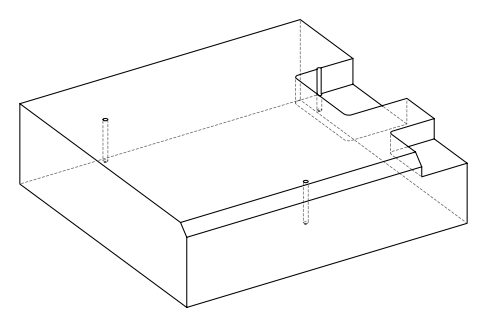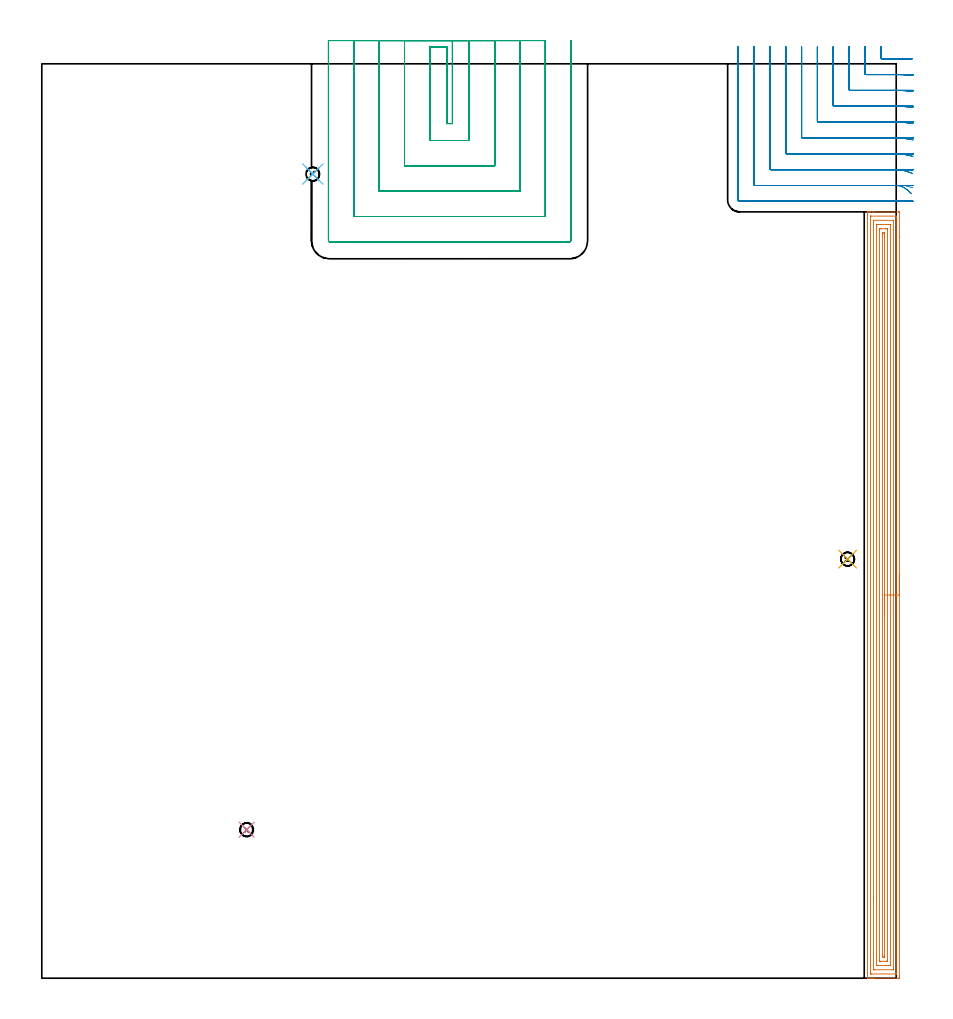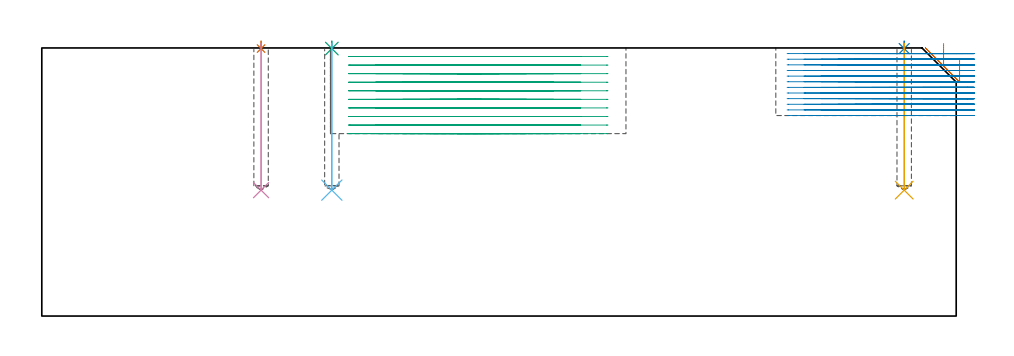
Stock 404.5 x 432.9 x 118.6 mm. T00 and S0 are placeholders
(PLAN: 9 operations, 4 tool changes, 76.4 min)
(1 SPOT_DRILL | STEP1POCKET | NXT0321_9005460120000 | 0.03 min | 3 mm3)
(2 SPOT_DRILL_1 | STEP1POCKET_1 | NXT0321_9005460120000 | 0.03 min | 1 mm3)
(3 SPOT_DRILL_2 | STEP1POCKET_2 | NXT0321_9005460120000 | 0.03 min | 1 mm3)
(4 DRILL_BLIND_HOLE_INTO_CENTER | STEP1POCKET | UGT0301_459 | 0.26 min | 1958 mm3)
(5 DRILL_BLIND_HOLE_INTO_CENTER_1 | STEP1POCKET_1 | UGT0301_459 | 0.26 min | 1959 mm3)
(6 DRILL_BLIND_HOLE_INTO_CENTER_2 | STEP1POCKET_2 | UGT0301_459 | 0.26 min | 1959 mm3)
(7 AREA_MILL | FG_CHAMFER_SURFACE | UGT0205_001 | 17.65 min | 42185 mm3)
(8 MILL_CORNER_NOTCH_RECTANGULAR | CORNER_NOTCH_RECTANGULAR | NXT0201_013 | Follow Part, ap 2.5, ae 75% | 23.97 min | 166226 mm3)
(9 MILL_SLOT | SLOT_PARTIAL_RECTANGULAR | NXT0201_012 | Follow Part, ap 4, ae 75% | 33.91 min | 455307 mm3)
(TOOL NXT0321_9005460120000 | NC Spot Drill, 142deg, 12mm, Carbide, Uncoated | D12 PA142 FL30 Z2)
(TOOL UGT0301_459 | Carbide Drill 6.4 mm | D6.4 PA118 FL63 Z2)
(TOOL UGT0205_001 | Chamfer Mill 20 x 3 x 45 deg. | D20 FL50 Z2)
(TOOL NXT0201_013 | ENDMILL 10mm | D10 FL30 Z4)
(TOOL NXT0201_012 | ENDMILL 16mm [2P460-1600-NA 1630] | D16 FL38 Z6)
(OP 1 SPOT_DRILL)
G17 G21 G94 G90
T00 M6
G54
G17 G0 G90 X97. Y70.3 S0 M3
G43 Z128.6 H0
G94 G81 G98 Z118.325 F250. R121.6
G80
M5
M2
(OP 2 SPOT_DRILL_1)
G17 G21 G94 G90
T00 M6
G54
G17 G0 G90 X381.5 Y198.4 S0 M3
G43 Z128.6 H0
G94 G81 G98 Z118.325 F250. R121.6
G80
M5
M2
(OP 3 SPOT_DRILL_2)
G17 G21 G94 G90
T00 M6
G54
G17 G0 G90 X128.3 Y380.7 S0 M3
G43 Z128.6 H0
G94 G81 G98 Z118.325 F250. R121.6
G80
M5
M2
(OP 4 DRILL_BLIND_HOLE_INTO_CENTER)
G17 G21 G94 G90
T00 M6
G54
G17 G0 G90 X97. Y70.3 S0 M3
G43 Z128.6 H0
G94 G81 G98 Z55.7 F250. R120.6
G80
M5
M2
(OP 5 DRILL_BLIND_HOLE_INTO_CENTER_1)
G17 G21 G94 G90
T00 M6
G54
G17 G0 G90 X381.5 Y198.4 S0 M3
G43 Z128.6 H0
G94 G81 G98 Z55.7 F250. R120.6
G80
M5
M2
(OP 6 DRILL_BLIND_HOLE_INTO_CENTER_2)
G17 G21 G94 G90
T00 M6
G54
G17 G0 G90 X128.3 Y380.7 S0 M3
G43 Z128.6 H0
G94 G81 G98 Z55.7 F250. R120.6
G80
M5
M2
(OP 7 AREA_MILL)
G17 G21 G94 G90
T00 M6
G54
G17 G0 G90 X406. Y191.4 S1061 M3
G43 Z128.6 H0
Z113.5
G94 G1 Y191.362 Z112.628 F250.
Y191.248 Z111.764
Y191.059 Z110.912
Y190.797 Z110.08
Y190.463 Z109.274
Y190.06 Z108.5
Y189.592 Z107.764
Y189.06 Z107.072
Y188.471 Z106.429
Y187.828 Z105.84
Y187.136 Z105.308
Y186.4 Z104.84
Y185.626 Z104.437
Y184.82 Z104.103
Y183.988 Z103.841
Y183.137 Z103.652
Y182.272 Z103.538
Y181.4 Z103.5
Y1.017
X405.999 Y0.61 Z103.501
X405.995 Y0.129 Z103.503
X405.992 Y0.009 Z103.506
X405.519 Y0. Z103.979
X394.032 Z115.462
X393.473 Z116.024
X393.149 Z116.348
X392.589 Z116.907
X392.265 Z117.23
X391.617 Z117.883
X391.253 Z118.246
X390.914 Z118.576
X390.902 Y0.008 Z118.588
X390.9 Y0.164 Z118.6
Y362.636
X390.903 Y362.792 Z118.588
X390.914 Y362.8 Z118.576
X391.253 Z118.246
X391.617 Z117.883
X392.265 Z117.23
X393.473 Z116.024
X394.032 Z115.462
X405.519 Z103.979
X405.801 Y362.797 Z103.696
X405.992 Y362.79 Z103.506
X405.999 Y362.597 Z103.499
X406. Y350.89 Z103.5
Y181.4
X404.586 Z104.914
Y2.185
X404.585 Y2.08 Z104.915
X404.582 Y2.028 Z104.918
X404.58 Y2.01 Z104.92
X404.534 Y2.007 Z104.966
X404.143 Y2.001 Z105.357
X392.656 Z116.844
X392.429 Y2.005 Z117.071
X392.322 Y2.01 Z117.178
X392.315 Y2.345 Z117.185
X392.314 Y2.396 Z117.186
Y360.615
X392.315 Y360.72 Z117.185
X392.318 Y360.772 Z117.182
X392.32 Y360.789 Z117.18
X392.366 Y360.793 Z117.134
X392.758 Y360.799 Z116.742
X404.244 Z105.256
X404.471 Y360.795 Z105.029
X404.578 Y360.79 Z104.922
X404.585 Y360.455 Z104.915
Y360.404
X404.586 Y181.4 Z104.914
X403.172 Z106.328
X403.171 Y4.767 Z106.329
X403.169 Y4.181 Z106.331
X403.167 Y4.029 Z106.333
X403.165 Y4.016 Z106.335
X403.153 Y4.01 Z106.347
X403.107 Y4.005 Z106.393
X403.047 Y4.001 Z106.453
X394.211 Y4. Z115.289
X394.032 Y4.002 Z115.468
X393.853 Y4.006 Z115.647
X393.74 Y4.01 Z115.76
X393.735 Y4.08 Z115.765
X393.732 Y4.181 Z115.768
X393.729 Y4.487 Z115.771
X393.728 Y38.413 Z115.772
X393.729 Y358.033 Z115.771
X393.731 Y358.619 Z115.769
X393.734 Y358.771 Z115.766
X393.735 Y358.784 Z115.765
X393.747 Y358.79 Z115.753
X393.793 Y358.795 Z115.707
X393.853 Y358.799 Z115.647
X402.689 Y358.8 Z106.811
X402.868 Y358.798 Z106.632
X403.047 Y358.794 Z106.453
X403.161 Y358.79 Z106.339
X403.165 Y358.72 Z106.335
X403.168 Y358.619 Z106.332
X403.171 Y358.313 Z106.329
X403.172 Y181.4 Z106.328
X401.757 Z107.743
Y6.197
X401.756 Y6.101 Z107.744
X401.753 Y6.044 Z107.747
X401.751 Y6.018 Z107.749
X401.737 Y6.01 Z107.763
X401.068 Y6. Z108.432
X395.766 Z113.734
X395.367 Y6.004 Z114.133
X395.168 Y6.009 Z114.332
X395.149 Y6.011 Z114.351
X395.147 Y6.025 Z114.353
X395.144 Y6.062 Z114.356
X395.143 Y6.114 Z114.357
Y356.603
X395.144 Y356.699 Z114.356
X395.147 Y356.756 Z114.353
X395.149 Y356.782 Z114.351
X395.163 Y356.79 Z114.337
X395.832 Y356.8 Z113.668
X401.134 Z108.366
X401.533 Y356.796 Z107.967
X401.733 Y356.791 Z107.767
X401.751 Y356.789 Z107.749
X401.753 Y356.775 Z107.747
X401.756 Y356.738 Z107.744
X401.757 Y356.686 Z107.743
Y181.4
X400.343 Z109.157
Y8.518
X400.342 Y8.391 Z109.158
X400.336 Y8.136 Z109.164
X400.33 Y8.009 Z109.17
X400.297 Y8.006 Z109.203
X400.217 Y8.003 Z109.283
X399.972 Y8. Z109.528
X399.334 Z110.166
X397.321 Z112.179
X396.683 Y8.004 Z112.817
X396.592 Y8.007 Z112.908
X396.571 Y8.009 Z112.929
X396.564 Y8.094 Z112.936
X396.56 Y8.263 Z112.94
X396.557 Y8.518 Z112.943
Y8.645
Y354.282
X396.559 Y354.409 Z112.941
X396.564 Y354.664 Z112.936
X396.57 Y354.791 Z112.93
X396.603 Y354.794 Z112.897
X396.683 Y354.797 Z112.817
X396.928 Y354.8 Z112.572
X397.566 Z111.934
X399.579 Z109.921
X400.217 Y354.796 Z109.283
X400.308 Y354.793 Z109.192
X400.329 Y354.791 Z109.171
X400.336 Y354.705 Z109.164
X400.34 Y354.536 Z109.16
X400.343 Y354.282 Z109.157
Y354.155
Y181.4
X398.929 Z110.571
X398.928 Y10.431 Z110.572
X398.927 Y10.189 Z110.573
X398.924 Y10.068 Z110.576
X398.922 Y10.016 Z110.578
X398.868 Y10.009 Z110.632
X398.45 Y10.004 Z111.05
X397.989 Y10.003 Z111.511
X397.979 Y10.01 Z111.522
X397.976 Y10.017 Z111.524
X397.973 Y10.431 Z111.527
X397.971 Y10.915 Z111.529
Y11.324
X397.972 Y352.369 Z111.528
X397.973 Y352.611 Z111.527
X397.976 Y352.732 Z111.524
X397.978 Y352.784 Z111.522
X398.032 Y352.791 Z111.468
X398.45 Y352.796 Z111.05
X398.911 Y352.797 Z110.589
X398.921 Y352.79 Z110.579
X398.924 Y352.783 Z110.576
X398.927 Y352.369 Z110.573
X398.929 Y351.886 Z110.571
Y351.476
Y181.4
Y180.528 Z110.609
Y179.664 Z110.723
Y178.812 Z110.912
Y177.98 Z111.174
Y177.174 Z111.508
Y176.4 Z111.911
Y175.664 Z112.38
Y174.972 Z112.911
Y174.329 Z113.5
Y173.74 Z114.143
Y173.209 Z114.835
Y172.74 Z115.571
Y172.337 Z116.345
Y172.003 Z117.151
Y171.741 Z117.983
Y171.552 Z118.835
Y171.438 Z119.7
Y171.4 Z120.571
G0 Z128.6
M5
M2
(OP 8 MILL_CORNER_NOTCH_RECTANGULAR)
G17 G21 G94 G90
T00 M6
G54
G17 G0 G90 X397.2 Y440.9 S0 M3
G43 Z128.6 H0
Z116.108
G94 G1 Y437.9 F250.
Y435.795 F500.
G3 X397.695 Y435.3 R0.5
G1 X404.511
G2 X408.964 Y435.153 R67.5
G1 X411.957 Y434.955 F250.
G0 Z128.6
X389.7 Y440.9
Z116.108
G1 Y437.9
Y428.295 F500.
G3 X390.195 Y427.8 R0.5
G1 X404.511
G2 X409.5 Y427.592 R60.
G1 X412.49 Y427.343 F250.
G0 Z128.6
X382.2 Y440.9
Z116.108
G1 Y437.9
Y420.795 F500.
G3 X382.695 Y420.3 R0.5
G1 X404.511
G2 X409.5 Y420.062 R52.5
G1 X412.486 Y419.777 F250.
G0 Z128.6
X374.7 Y440.9
Z116.108
G1 Y437.9
Y413.296 F500.
G3 X375.196 Y412.8 R0.5
G1 X404.511
G2 X409.5 Y412.523 R45.
G1 X412.482 Y412.19 F250.
G0 Z128.6
X367.2 Y440.9
Z116.108
G1 Y437.9
Y405.796 F500.
G3 X367.696 Y405.3 R0.5
G1 X404.511
G2 X409.5 Y404.967 R37.5
G1 X412.473 Y404.567 F250.
G0 Z128.6
X359.7 Y440.9
Z116.108
G1 Y437.9
Y398.296 F500.
G3 X360.196 Y397.8 R0.5
G1 X404.511
G2 X409.5 Y397.382 R30.
G1 X412.458 Y396.883 F250.
G0 Z128.6
X352.2 Y440.9
Z116.108
G1 Y437.9
Y390.796 F500.
G3 X352.696 Y390.3 R0.5
G1 X404.511
G2 X409.5 Y389.74 R22.5
G1 X412.425 Y389.075 F250.
G0 Z128.6
X344.7 Y440.9
Z116.108
G1 Y437.9
Y383.296 F500.
G3 X345.196 Y382.8 R0.5
G1 X404.511
G2 X409.5 Y381.946 R15.
G1 X412.329 Y380.948 F250.
G0 Z128.6
X337.2 Y440.9
Z116.108
G1 Y437.9
Y375.797 F500.
G3 X337.697 Y375.3 R0.5
G1 X404.511
G2 X409.5 Y373.4 R7.5
G1 X411.74 Y371.404 F250.
G0 Z128.6
X329.7 Y440.9
Z116.108
G1 Y437.9
Y368.5 F500.
G3 X330.4 Y367.8 R0.7
G1 X404.511
X407.511 F250.
G0 Z128.6
X397.2 Y440.9
Z113.617
G1 Y437.9
Y435.795 F500.
G3 X397.695 Y435.3 R0.5
G1 X404.511
G2 X408.964 Y435.153 R67.5
G1 X411.957 Y434.955 F250.
G0 Z128.6
X389.7 Y440.9
Z113.617
G1 Y437.9
Y428.295 F500.
G3 X390.195 Y427.8 R0.5
G1 X404.511
G2 X409.5 Y427.592 R60.
G1 X412.49 Y427.343 F250.
G0 Z128.6
X382.2 Y440.9
Z113.617
G1 Y437.9
Y420.795 F500.
G3 X382.695 Y420.3 R0.5
G1 X404.511
G2 X409.5 Y420.062 R52.5
G1 X412.486 Y419.777 F250.
G0 Z128.6
X374.7 Y440.9
Z113.617
G1 Y437.9
Y413.296 F500.
G3 X375.196 Y412.8 R0.5
G1 X404.511
G2 X409.5 Y412.523 R45.
G1 X412.482 Y412.19 F250.
G0 Z128.6
X367.2 Y440.9
Z113.617
G1 Y437.9
Y405.796 F500.
G3 X367.696 Y405.3 R0.5
G1 X404.511
G2 X409.5 Y404.967 R37.5
G1 X412.473 Y404.567 F250.
G0 Z128.6
X359.7 Y440.9
Z113.617
G1 Y437.9
Y398.296 F500.
G3 X360.196 Y397.8 R0.5
G1 X404.511
G2 X409.5 Y397.382 R30.
G1 X412.458 Y396.883 F250.
G0 Z128.6
X352.2 Y440.9
Z113.617
G1 Y437.9
Y390.796 F500.
G3 X352.696 Y390.3 R0.5
G1 X404.511
G2 X409.5 Y389.74 R22.5
G1 X412.425 Y389.075 F250.
G0 Z128.6
X344.7 Y440.9
Z113.617
G1 Y437.9
Y383.296 F500.
G3 X345.196 Y382.8 R0.5
G1 X404.511
G2 X409.5 Y381.946 R15.
G1 X412.329 Y380.948 F250.
G0 Z128.6
X337.2 Y440.9
Z113.617
G1 Y437.9
Y375.797 F500.
G3 X337.697 Y375.3 R0.5
G1 X404.511
G2 X409.5 Y373.4 R7.5
G1 X411.74 Y371.404 F250.
G0 Z128.6
X329.7 Y440.9
Z113.617
G1 Y437.9
Y368.5 F500.
G3 X330.4 Y367.8 R0.7
G1 X404.511
X407.511 F250.
G0 Z128.6
X397.2 Y440.9
Z111.125
G1 Y437.9
Y435.795 F500.
G3 X397.695 Y435.3 R0.5
G1 X407.51
G2 X408.894 Y435.286 R67.5
G1 X411.893 Y435.224 F250.
G0 Z128.6
X389.7 Y440.9
Z111.125
G1 Y437.9
Y428.295 F500.
G3 X390.195 Y427.8 R0.5
G1 X407.51
G2 X409.5 Y427.767 R60.
G1 X412.498 Y427.667 F250.
G0 Z128.6
X382.2 Y440.9
Z111.125
G1 Y437.9
Y420.795 F500.
G3 X382.695 Y420.3 R0.5
G1 X407.51
G2 X409.5 Y420.262 R52.5
G1 X412.498 Y420.149 F250.
G0 Z128.6
X374.7 Y440.9
Z111.125
G1 Y437.9
Y413.296 F500.
G3 X375.196 Y412.8 R0.5
G1 X407.51
G2 X409.5 Y412.756 R45.
G1 X412.497 Y412.623 F250.
G0 Z128.6
X367.2 Y440.9
Z111.125
G1 Y437.9
Y405.796 F500.
G3 X367.696 Y405.3 R0.5
G1 X407.51
G2 X409.5 Y405.247 R37.5
G1 X412.496 Y405.088 F250.
G0 Z128.6
X359.7 Y440.9
Z111.125
G1 Y437.9
Y398.296 F500.
G3 X360.196 Y397.8 R0.5
G1 X407.51
G2 X409.5 Y397.734 R30.
G1 X412.493 Y397.535 F250.
G0 Z128.6
X352.2 Y440.9
Z111.125
G1 Y437.9
Y390.796 F500.
G3 X352.696 Y390.3 R0.5
G1 X407.51
G2 X409.5 Y390.212 R22.5
G1 X412.488 Y389.946 F250.
G0 Z128.6
X344.7 Y440.9
Z111.125
G1 Y437.9
Y383.296 F500.
G3 X345.196 Y382.8 R0.5
G1 X407.51
G2 X409.5 Y382.667 R15.
G1 X412.473 Y382.269 F250.
G0 Z128.6
X337.2 Y440.9
Z111.125
G1 Y437.9
Y375.797 F500.
G3 X337.697 Y375.3 R0.5
G1 X407.51
G2 X409.5 Y375.031 R7.5
G1 X412.392 Y374.235 F250.
G0 Z128.6
X329.7 Y440.9
Z111.125
G1 Y437.9
Y368.5 F500.
G3 X330.4 Y367.8 R0.7
G1 X407.51
X410.51 F250.
G0 Z128.6
X397.2 Y440.9
Z108.633
G1 Y437.9
Y435.795 F500.
G3 X397.695 Y435.3 R0.5
G1 X408.886
X411.886 F250.
G0 Z128.6
X389.7 Y440.9
Z108.633
G1 Y437.9
Y428.295 F500.
G3 X390.195 Y427.8 R0.5
G1 X409.286
X409.5
X412.5 Y427.789 F250.
G0 Z128.6
X382.2 Y440.9
Z108.633
G1 Y437.9
Y420.795 F500.
G3 X382.695 Y420.3 R0.5
G1 X409.286
X409.5
X412.5 Y420.287 F250.
G0 Z128.6
X374.7 Y440.9
Z108.633
G1 Y437.9
Y413.296 F500.
G3 X375.196 Y412.8 R0.5
G1 X409.286
X409.5 Y412.799
X412.5 Y412.785 F250.
G0 Z128.6
X367.2 Y440.9
Z108.633
G1 Y437.9
Y405.796 F500.
G3 X367.696 Y405.3 R0.5
G1 X409.286
X409.5 Y405.299
X412.5 Y405.282 F250.
G0 Z128.6
X359.7 Y440.9
Z108.633
G1 Y437.9
Y398.296 F500.
G3 X360.196 Y397.8 R0.5
G1 X409.286
X409.5 Y397.799
X412.5 Y397.778 F250.
G0 Z128.6
X352.2 Y440.9
Z108.633
G1 Y437.9
Y390.796 F500.
G3 X352.696 Y390.3 R0.5
G1 X409.286
G2 X409.5 Y390.299 R22.5
G1 X412.5 Y390.27 F250.
G0 Z128.6
X344.7 Y440.9
Z108.633
G1 Y437.9
Y383.296 F500.
G3 X345.196 Y382.8 R0.5
G1 X409.286
G2 X409.5 Y382.798 R15.
G1 X412.5 Y382.756 F250.
G0 Z128.6
X337.2 Y440.9
Z108.633
G1 Y437.9
Y375.797 F500.
G3 X337.697 Y375.3 R0.5
G1 X409.286
G2 X409.5 Y375.297 R7.5
G1 X412.499 Y375.211 F250.
G0 Z128.6
X329.7 Y440.9
Z108.633
G1 Y437.9
Y368.5 F500.
G3 X330.4 Y367.8 R0.7
G1 X409.286
X412.286 F250.
G0 Z128.6
X397.2 Y440.9
Z106.142
G1 Y437.9
Y435.795 F500.
G3 X397.695 Y435.3 R0.5
G1 X408.886
X411.886 F250.
G0 Z128.6
X389.7 Y440.9
Z106.142
G1 Y437.9
Y428.295 F500.
G3 X390.195 Y427.8 R0.5
G1 X409.5
X412.5 F250.
G0 Z128.6
X382.2 Y440.9
Z106.142
G1 Y437.9
Y420.795 F500.
G3 X382.695 Y420.3 R0.5
G1 X409.5
X412.5 F250.
G0 Z128.6
X374.7 Y440.9
Z106.142
G1 Y437.9
Y413.296 F500.
G3 X375.196 Y412.8 R0.5
G1 X409.5
X412.5 F250.
G0 Z128.6
X367.2 Y440.9
Z106.142
G1 Y437.9
Y405.796 F500.
G3 X367.696 Y405.3 R0.5
G1 X409.5
X412.5 F250.
G0 Z128.6
X359.7 Y440.9
Z106.142
G1 Y437.9
Y398.296 F500.
G3 X360.196 Y397.8 R0.5
G1 X409.5
X412.5 F250.
G0 Z128.6
X352.2 Y440.9
Z106.142
G1 Y437.9
Y390.796 F500.
G3 X352.696 Y390.3 R0.5
G1 X409.5
X412.5 F250.
G0 Z128.6
X344.7 Y440.9
Z106.142
G1 Y437.9
Y383.296 F500.
G3 X345.196 Y382.8 R0.5
G1 X409.5
X412.5 F250.
G0 Z128.6
X337.2 Y440.9
Z106.142
G1 Y437.9
Y375.797 F500.
G3 X337.697 Y375.3 R0.5
G1 X409.5
X412.5 F250.
G0 Z128.6
X329.7 Y440.9
Z106.142
G1 Y437.9
Y368.5 F500.
G3 X330.4 Y367.8 R0.7
G1 X409.5
X412.5 F250.
G0 Z128.6
X397.2 Y440.9
Z103.65
G1 Y437.9
Y435.795 F500.
G3 X397.695 Y435.3 R0.5
G1 X408.886
X411.886 F250.
G0 Z128.6
X389.7 Y440.9
Z103.65
G1 Y437.9
Y428.295 F500.
G3 X390.195 Y427.8 R0.5
G1 X409.5
X412.5 F250.
G0 Z128.6
X382.2 Y440.9
Z103.65
G1 Y437.9
Y420.795 F500.
G3 X382.695 Y420.3 R0.5
G1 X409.5
X412.5 F250.
G0 Z128.6
X374.7 Y440.9
Z103.65
G1 Y437.9
Y413.296 F500.
G3 X375.196 Y412.8 R0.5
G1 X409.5
X412.5 F250.
G0 Z128.6
X367.2 Y440.9
Z103.65
G1 Y437.9
Y405.796 F500.
G3 X367.696 Y405.3 R0.5
G1 X409.5
X412.5 F250.
G0 Z128.6
X359.7 Y440.9
Z103.65
G1 Y437.9
Y398.296 F500.
G3 X360.196 Y397.8 R0.5
G1 X409.5
X412.5 F250.
G0 Z128.6
X352.2 Y440.9
Z103.65
G1 Y437.9
Y390.796 F500.
G3 X352.696 Y390.3 R0.5
G1 X409.5
X412.5 F250.
G0 Z128.6
X344.7 Y440.9
Z103.65
G1 Y437.9
Y383.296 F500.
G3 X345.196 Y382.8 R0.5
G1 X409.5
X412.5 F250.
G0 Z128.6
X337.2 Y440.9
Z103.65
G1 Y437.9
Y375.797 F500.
G3 X337.697 Y375.3 R0.5
G1 X409.5
X412.5 F250.
G0 Z128.6
X329.7 Y440.9
Z103.65
G1 Y437.9
Y368.5 F500.
G3 X330.4 Y367.8 R0.7
G1 X409.5
X412.5 F250.
G0 Z128.6
X397.2 Y440.9
Z101.158
G1 Y437.9
Y435.795 F500.
G3 X397.695 Y435.3 R0.5
G1 X408.886
X411.886 F250.
G0 Z128.6
X389.7 Y440.9
Z101.158
G1 Y437.9
Y428.295 F500.
G3 X390.195 Y427.8 R0.5
G1 X409.5
X412.5 F250.
G0 Z128.6
X382.2 Y440.9
Z101.158
G1 Y437.9
Y420.795 F500.
G3 X382.695 Y420.3 R0.5
G1 X409.5
X412.5 F250.
G0 Z128.6
X374.7 Y440.9
Z101.158
G1 Y437.9
Y413.296 F500.
G3 X375.196 Y412.8 R0.5
G1 X409.5
X412.5 F250.
G0 Z128.6
X367.2 Y440.9
Z101.158
G1 Y437.9
Y405.796 F500.
G3 X367.696 Y405.3 R0.5
G1 X409.5
X412.5 F250.
G0 Z128.6
X359.7 Y440.9
Z101.158
G1 Y437.9
Y398.296 F500.
G3 X360.196 Y397.8 R0.5
G1 X409.5
X412.5 F250.
G0 Z128.6
X352.2 Y440.9
Z101.158
G1 Y437.9
Y390.796 F500.
G3 X352.696 Y390.3 R0.5
G1 X409.5
X412.5 F250.
G0 Z128.6
X344.7 Y440.9
Z101.158
G1 Y437.9
Y383.296 F500.
G3 X345.196 Y382.8 R0.5
G1 X409.5
X412.5 F250.
G0 Z128.6
X337.2 Y440.9
Z101.158
G1 Y437.9
Y375.797 F500.
G3 X337.697 Y375.3 R0.5
G1 X409.5
X412.5 F250.
G0 Z128.6
X329.7 Y440.9
Z101.158
G1 Y437.9
Y368.5 F500.
G3 X330.4 Y367.8 R0.7
G1 X409.5
X412.5 F250.
G0 Z128.6
X397.2 Y440.9
Z98.667
G1 Y437.9
Y435.795 F500.
G3 X397.695 Y435.3 R0.5
G1 X408.886
X411.886 F250.
G0 Z128.6
X389.7 Y440.9
Z98.667
G1 Y437.9
Y428.295 F500.
G3 X390.195 Y427.8 R0.5
G1 X409.5
X412.5 F250.
G0 Z128.6
X382.2 Y440.9
Z98.667
G1 Y437.9
Y420.795 F500.
G3 X382.695 Y420.3 R0.5
G1 X409.5
X412.5 F250.
G0 Z128.6
X374.7 Y440.9
Z98.667
G1 Y437.9
Y413.296 F500.
G3 X375.196 Y412.8 R0.5
G1 X409.5
X412.5 F250.
G0 Z128.6
X367.2 Y440.9
Z98.667
G1 Y437.9
Y405.796 F500.
G3 X367.696 Y405.3 R0.5
G1 X409.5
X412.5 F250.
G0 Z128.6
X359.7 Y440.9
Z98.667
G1 Y437.9
Y398.296 F500.
G3 X360.196 Y397.8 R0.5
G1 X409.5
X412.5 F250.
G0 Z128.6
X352.2 Y440.9
Z98.667
G1 Y437.9
Y390.796 F500.
G3 X352.696 Y390.3 R0.5
G1 X409.5
X412.5 F250.
G0 Z128.6
X344.7 Y440.9
Z98.667
G1 Y437.9
Y383.296 F500.
G3 X345.196 Y382.8 R0.5
G1 X409.5
X412.5 F250.
G0 Z128.6
X337.2 Y440.9
Z98.667
G1 Y437.9
Y375.797 F500.
G3 X337.697 Y375.3 R0.5
G1 X409.5
X412.5 F250.
G0 Z128.6
X329.7 Y440.9
Z98.667
G1 Y437.9
Y368.5 F500.
G3 X330.4 Y367.8 R0.7
G1 X409.5
X412.5 F250.
G0 Z128.6
X397.2 Y440.9
Z96.175
G1 Y437.9
Y435.795 F500.
G3 X397.695 Y435.3 R0.5
G1 X408.886
X411.886 F250.
G0 Z128.6
X389.7 Y440.9
Z96.175
G1 Y437.9
Y428.295 F500.
G3 X390.195 Y427.8 R0.5
G1 X409.5
X412.5 F250.
G0 Z128.6
X382.2 Y440.9
Z96.175
G1 Y437.9
Y420.795 F500.
G3 X382.695 Y420.3 R0.5
G1 X409.5
X412.5 F250.
G0 Z128.6
X374.7 Y440.9
Z96.175
G1 Y437.9
Y413.296 F500.
G3 X375.196 Y412.8 R0.5
G1 X409.5
X412.5 F250.
G0 Z128.6
X367.2 Y440.9
Z96.175
G1 Y437.9
Y405.796 F500.
G3 X367.696 Y405.3 R0.5
G1 X409.5
X412.5 F250.
G0 Z128.6
X359.7 Y440.9
Z96.175
G1 Y437.9
Y398.296 F500.
G3 X360.196 Y397.8 R0.5
G1 X409.5
X412.5 F250.
G0 Z128.6
X352.2 Y440.9
Z96.175
G1 Y437.9
Y390.796 F500.
G3 X352.696 Y390.3 R0.5
G1 X409.5
X412.5 F250.
G0 Z128.6
X344.7 Y440.9
Z96.175
G1 Y437.9
Y383.296 F500.
G3 X345.196 Y382.8 R0.5
G1 X409.5
X412.5 F250.
G0 Z128.6
X337.2 Y440.9
Z96.175
G1 Y437.9
Y375.797 F500.
G3 X337.697 Y375.3 R0.5
G1 X409.5
X412.5 F250.
G0 Z128.6
X329.7 Y440.9
Z96.175
G1 Y437.9
Y368.5 F500.
G3 X330.4 Y367.8 R0.7
G1 X409.5
X412.5 F250.
G0 Z128.6
X397.2 Y440.9
Z93.683
G1 Y437.9
Y435.795 F500.
G3 X397.695 Y435.3 R0.5
G1 X408.886
X411.886 F250.
G0 Z128.6
X389.7 Y440.9
Z93.683
G1 Y437.9
Y428.295 F500.
G3 X390.195 Y427.8 R0.5
G1 X409.5
X412.5 F250.
G0 Z128.6
X382.2 Y440.9
Z93.683
G1 Y437.9
Y420.795 F500.
G3 X382.695 Y420.3 R0.5
G1 X409.5
X412.5 F250.
G0 Z128.6
X374.7 Y440.9
Z93.683
G1 Y437.9
Y413.296 F500.
G3 X375.196 Y412.8 R0.5
G1 X409.5
X412.5 F250.
G0 Z128.6
X367.2 Y440.9
Z93.683
G1 Y437.9
Y405.796 F500.
G3 X367.696 Y405.3 R0.5
G1 X409.5
X412.5 F250.
G0 Z128.6
X359.7 Y440.9
Z93.683
G1 Y437.9
Y398.296 F500.
G3 X360.196 Y397.8 R0.5
G1 X409.5
X412.5 F250.
G0 Z128.6
X352.2 Y440.9
Z93.683
G1 Y437.9
Y390.796 F500.
G3 X352.696 Y390.3 R0.5
G1 X409.5
X412.5 F250.
G0 Z128.6
X344.7 Y440.9
Z93.683
G1 Y437.9
Y383.296 F500.
G3 X345.196 Y382.8 R0.5
G1 X409.5
X412.5 F250.
G0 Z128.6
X337.2 Y440.9
Z93.683
G1 Y437.9
Y375.797 F500.
G3 X337.697 Y375.3 R0.5
G1 X409.5
X412.5 F250.
G0 Z128.6
X329.7 Y440.9
Z93.683
G1 Y437.9
Y368.5 F500.
G3 X330.4 Y367.8 R0.7
G1 X409.5
X412.5 F250.
G0 Z128.6
X397.2 Y440.9
Z91.192
G1 Y437.9
Y435.795 F500.
G3 X397.695 Y435.3 R0.5
G1 X408.886
X411.886 F250.
G0 Z128.6
X389.7 Y440.9
Z91.192
G1 Y437.9
Y428.295 F500.
G3 X390.195 Y427.8 R0.5
G1 X409.5
X412.5 F250.
G0 Z128.6
X382.2 Y440.9
Z91.192
G1 Y437.9
Y420.795 F500.
G3 X382.695 Y420.3 R0.5
G1 X409.5
X412.5 F250.
G0 Z128.6
X374.7 Y440.9
Z91.192
G1 Y437.9
Y413.296 F500.
G3 X375.196 Y412.8 R0.5
G1 X409.5
X412.5 F250.
G0 Z128.6
X367.2 Y440.9
Z91.192
G1 Y437.9
Y405.796 F500.
G3 X367.696 Y405.3 R0.5
G1 X409.5
X412.5 F250.
G0 Z128.6
X359.7 Y440.9
Z91.192
G1 Y437.9
Y398.296 F500.
G3 X360.196 Y397.8 R0.5
G1 X409.5
X412.5 F250.
G0 Z128.6
X352.2 Y440.9
Z91.192
G1 Y437.9
Y390.796 F500.
G3 X352.696 Y390.3 R0.5
G1 X409.5
X412.5 F250.
G0 Z128.6
X344.7 Y440.9
Z91.192
G1 Y437.9
Y383.296 F500.
G3 X345.196 Y382.8 R0.5
G1 X409.5
X412.5 F250.
G0 Z128.6
X337.2 Y440.9
Z91.192
G1 Y437.9
Y375.797 F500.
G3 X337.697 Y375.3 R0.5
G1 X409.5
X412.5 F250.
G0 Z128.6
X329.7 Y440.9
Z91.192
G1 Y437.9
Y368.5 F500.
G3 X330.4 Y367.8 R0.7
G1 X409.5
X412.5 F250.
G0 Z128.6
X397.2 Y440.9
Z88.7
G1 Y437.9
Y435.795 F500.
G3 X397.695 Y435.3 R0.5
G1 X408.886
X411.886 F250.
G0 Z128.6
X389.7 Y440.9
Z88.7
G1 Y437.9
Y428.295 F500.
G3 X390.195 Y427.8 R0.5
G1 X409.5
X412.5 F250.
G0 Z128.6
X382.2 Y440.9
Z88.7
G1 Y437.9
Y420.795 F500.
G3 X382.695 Y420.3 R0.5
G1 X409.5
X412.5 F250.
G0 Z128.6
X374.7 Y440.9
Z88.7
G1 Y437.9
Y413.296 F500.
G3 X375.196 Y412.8 R0.5
G1 X409.5
X412.5 F250.
G0 Z128.6
X367.2 Y440.9
Z88.7
G1 Y437.9
Y405.796 F500.
G3 X367.696 Y405.3 R0.5
G1 X409.5
X412.5 F250.
G0 Z128.6
X359.7 Y440.9
Z88.7
G1 Y437.9
Y398.296 F500.
G3 X360.196 Y397.8 R0.5
G1 X409.5
X412.5 F250.
G0 Z128.6
X352.2 Y440.9
Z88.7
G1 Y437.9
Y390.796 F500.
G3 X352.696 Y390.3 R0.5
G1 X409.5
X412.5 F250.
G0 Z128.6
X344.7 Y440.9
Z88.7
G1 Y437.9
Y383.296 F500.
G3 X345.196 Y382.8 R0.5
G1 X409.5
X412.5 F250.
G0 Z128.6
X337.2 Y440.9
Z88.7
G1 Y437.9
Y375.797 F500.
G3 X337.697 Y375.3 R0.5
G1 X409.5
X412.5 F250.
G0 Z128.6
X329.7 Y440.9
Z88.7
G1 Y437.9
Y368.5 F500.
G3 X330.4 Y367.8 R0.7
G1 X409.5
X412.5 F250.
G0 Z128.6
M5
M2
(OP 9 MILL_SLOT)
G17 G21 G94 G90
T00 M6
G54
G17 G0 G90 X194.4 Y443.9 S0 M3
G43 Z128.6 H1
Z114.81
G94 G1 Y440.9 F250.
Y404.6 F500.
X191.7
Y440.9
X183.7
Y396.6
X202.4
Y440.9
Y443.9 F250.
X171.7
Y440.9
Y384.6 F500.
X214.4
Y440.9
Y443.9 F250.
X159.7
Y440.9
Y372.6 F500.
X226.4
Y440.9
Y443.9 F250.
X147.7
Y440.9
Y360.6 F500.
X238.4
Y440.9
Y443.9 F250.
X135.7
Y440.9
Y349.2 F500.
G3 X136.3 Y348.6 R0.6
G1 X249.8
G3 X250.4 Y349.2 R0.6
G1 Y440.9
Y443.9 F250.
G0 X194.4 Z111.02
G1 Y440.9
Y404.6 F500.
X191.7
Y440.9
X183.7
Y396.6
X202.4
Y440.9
Y443.9 F250.
X171.7
Y440.9
Y384.6 F500.
X214.4
Y440.9
Y443.9 F250.
X159.7
Y440.9
Y372.6 F500.
X226.4
Y440.9
Y443.9 F250.
X147.7
Y440.9
Y360.6 F500.
X238.4
Y440.9
Y443.9 F250.
X135.7
Y440.9
Y349.2 F500.
G3 X136.3 Y348.6 R0.6
G1 X249.8
G3 X250.4 Y349.2 R0.6
G1 Y440.9
Y443.9 F250.
G0 X194.4 Z107.23
G1 Y440.9
Y404.6 F500.
X191.7
Y440.9
X183.7
Y396.6
X202.4
Y440.9
Y443.9 F250.
X171.7
Y440.9
Y384.6 F500.
X214.4
Y440.9
Y443.9 F250.
X159.7
Y440.9
Y372.6 F500.
X226.4
Y440.9
Y443.9 F250.
X147.7
Y440.9
Y360.6 F500.
X238.4
Y440.9
Y443.9 F250.
X135.7
Y440.9
Y349.2 F500.
G3 X136.3 Y348.6 R0.6
G1 X249.8
G3 X250.4 Y349.2 R0.6
G1 Y440.9
Y443.9 F250.
G0 X194.4 Z103.44
G1 Y440.9
Y404.6 F500.
X191.7
Y440.9
X183.7
Y396.6
X202.4
Y440.9
Y443.9 F250.
X171.7
Y440.9
Y384.6 F500.
X214.4
Y440.9
Y443.9 F250.
X159.7
Y440.9
Y372.6 F500.
X226.4
Y440.9
Y443.9 F250.
X147.7
Y440.9
Y360.6 F500.
X238.4
Y440.9
Y443.9 F250.
X135.7
Y440.9
Y349.2 F500.
G3 X136.3 Y348.6 R0.6
G1 X249.8
G3 X250.4 Y349.2 R0.6
G1 Y440.9
Y443.9 F250.
G0 X194.4 Z99.65
G1 Y440.9
Y404.6 F500.
X191.7
Y440.9
X183.7
Y396.6
X202.4
Y440.9
Y443.9 F250.
X171.7
Y440.9
Y384.6 F500.
X214.4
Y440.9
Y443.9 F250.
X159.7
Y440.9
Y372.6 F500.
X226.4
Y440.9
Y443.9 F250.
X147.7
Y440.9
Y360.6 F500.
X238.4
Y440.9
Y443.9 F250.
X135.7
Y440.9
Y349.2 F500.
G3 X136.3 Y348.6 R0.6
G1 X249.8
G3 X250.4 Y349.2 R0.6
G1 Y440.9
Y443.9 F250.
G0 X194.4 Z95.86
G1 Y440.9
Y404.6 F500.
X191.7
Y440.9
X183.7
Y396.6
X202.4
Y440.9
Y443.9 F250.
X171.7
Y440.9
Y384.6 F500.
X214.4
Y440.9
Y443.9 F250.
X159.7
Y440.9
Y372.6 F500.
X226.4
Y440.9
Y443.9 F250.
X147.7
Y440.9
Y360.6 F500.
X238.4
Y440.9
Y443.9 F250.
X135.7
Y440.9
Y349.2 F500.
G3 X136.3 Y348.6 R0.6
G1 X249.8
G3 X250.4 Y349.2 R0.6
G1 Y440.9
Y443.9 F250.
G0 X194.4 Z92.07
G1 Y440.9
Y404.6 F500.
X191.7
Y440.9
X183.7
Y396.6
X202.4
Y440.9
Y443.9 F250.
X171.7
Y440.9
Y384.6 F500.
X214.4
Y440.9
Y443.9 F250.
X159.7
Y440.9
Y372.6 F500.
X226.4
Y440.9
Y443.9 F250.
X147.7
Y440.9
Y360.6 F500.
X238.4
Y440.9
Y443.9 F250.
X135.7
Y440.9
Y349.2 F500.
G3 X136.3 Y348.6 R0.6
G1 X249.8
G3 X250.4 Y349.2 R0.6
G1 Y440.9
Y443.9 F250.
G0 X194.4 Z88.28
G1 Y440.9
Y404.6 F500.
X191.7
Y440.9
X183.7
Y396.6
X202.4
Y440.9
Y443.9 F250.
X171.7
Y440.9
Y384.6 F500.
X214.4
Y440.9
Y443.9 F250.
X159.7
Y440.9
Y372.6 F500.
X226.4
Y440.9
Y443.9 F250.
X147.7
Y440.9
Y360.6 F500.
X238.4
Y440.9
Y443.9 F250.
X135.7
Y440.9
Y349.2 F500.
G3 X136.3 Y348.6 R0.6
G1 X249.8
G3 X250.4 Y349.2 R0.6
G1 Y440.9
Y443.9 F250.
G0 X194.4 Z84.49
G1 Y440.9
Y404.6 F500.
X191.7
Y440.9
X183.7
Y396.6
X202.4
Y440.9
Y443.9 F250.
X171.7
Y440.9
Y384.6 F500.
X214.4
Y440.9
Y443.9 F250.
X159.7
Y440.9
Y372.6 F500.
X226.4
Y440.9
Y443.9 F250.
X147.7
Y440.9
Y360.6 F500.
X238.4
Y440.9
Y443.9 F250.
X135.7
Y440.9
Y349.2 F500.
G3 X136.3 Y348.6 R0.6
G1 X249.8
G3 X250.4 Y349.2 R0.6
G1 Y440.9
Y443.9 F250.
G0 X194.4 Z80.7
G1 Y440.9
Y404.6 F500.
X191.7
Y440.9
X183.7
Y396.6
X202.4
Y440.9
Y443.9 F250.
X171.7
Y440.9
Y384.6 F500.
X214.4
Y440.9
Y443.9 F250.
X159.7
Y440.9
Y372.6 F500.
X226.4
Y440.9
Y443.9 F250.
X147.7
Y440.9
Y360.6 F500.
X238.4
Y440.9
Y443.9 F250.
X135.7
Y440.9
Y349.2 F500.
G3 X136.3 Y348.6 R0.6
G1 X249.8
G3 X250.4 Y349.2 R0.6
G1 Y440.9
Y443.9 F250.
G0 Z128.6
M5
M2
